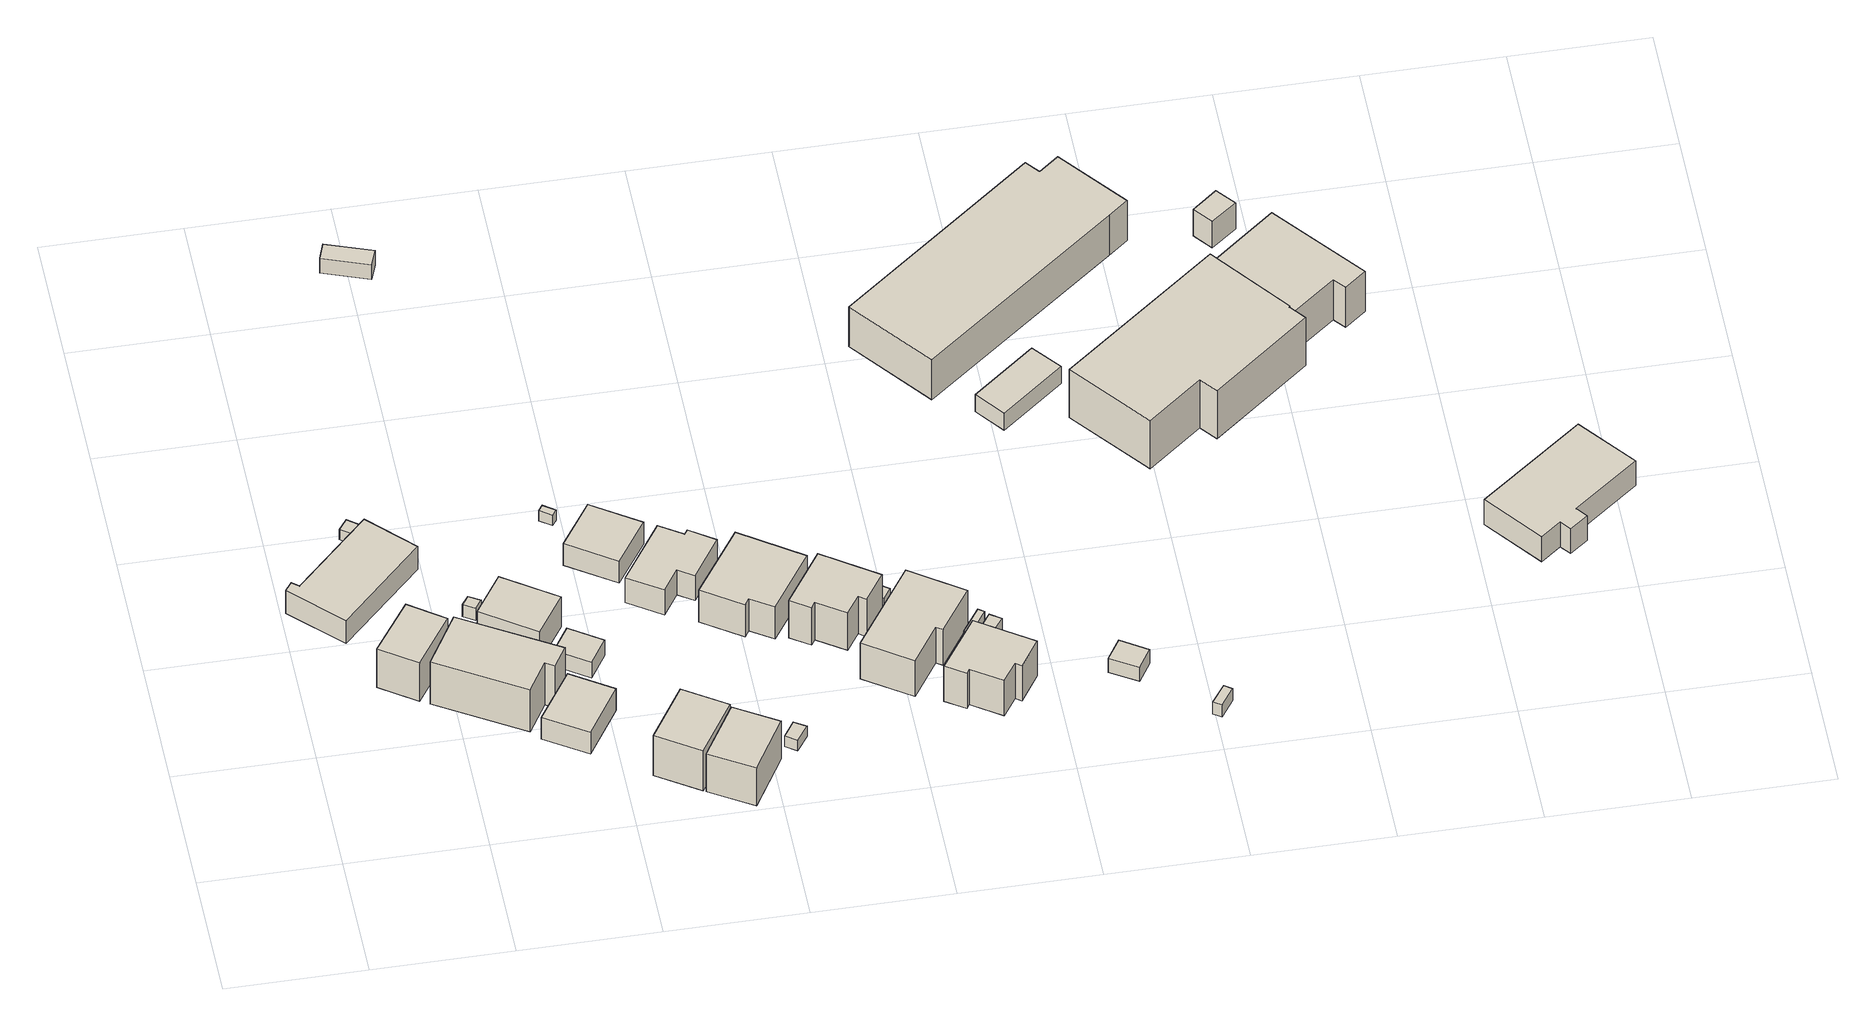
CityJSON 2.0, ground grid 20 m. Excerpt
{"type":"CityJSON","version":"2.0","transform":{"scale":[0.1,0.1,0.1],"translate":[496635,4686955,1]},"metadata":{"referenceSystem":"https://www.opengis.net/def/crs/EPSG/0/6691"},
"CityObjects":{
"building1":{"type":"Building","attributes":{"usage":"452","yearOfConstruction":1997,"measuredHeight":4.8,"storeysAboveGround":1,"storeysBelowGround":9999,"BuildingDetailAttribute.siteArea":493,"BuildingDetailAttribute.totalFloorArea":142,"BuildingDetailAttribute.buildingFootprintArea":142,"BuildingDetailAttribute.buildingRoofEdgeArea":151.8,"BuildingDetailAttribute.buildingStructureOrgType":"1","BuildingDetailAttribute.fireproofStructureType":"1003","BuildingDetailAttribute.urbanPlanType":"21","BuildingDetailAttribute.areaClassificationType":"22","BuildingDetailAttribute.districtsAndZonesType":"9","BuildingDetailAttribute.landUseType":"261","BuildingDetailAttribute.buildingCoverageRate":29,"BuildingDetailAttribute.floorAreaRate":29,"BuildingDetailAttribute.specifiedBuildingCoverageRate":80,"BuildingDetailAttribute.specifiedFloorAreaRate":200,"BuildingDetailAttribute.surveyYear":2018,"TsunamiRiskAttribute.description":"1","TsunamiRiskAttribute.rank":"3","TsunamiRiskAttribute.depth":3.59,"BuildingIDAttribute.prefecture":"01","BuildingIDAttribute.city":"01205","RealEstateIDAttribute.realEstateIDOfBuilding":"4302001111905-0000","RealEstateIDAttribute.numberOfRealEstateIDOfLand":2,"RealEstateIDAttribute.realEstateIDOfLand":"4302000111803-0000","RealEstateIDAttribute.matchingScore":93},"geometry":[{"type":"Solid","lod":"1","boundaries":[[[[0,1,2,3,4,5]],[[4,6,7,5]],[[3,8,6,4]],[[2,9,8,3]],[[1,10,9,2]],[[0,11,10,1]],[[5,7,11,0]],[[6,8,9,10,11,7]]]]}]},
"building2":{"type":"Building","attributes":{"usage":"411","yearOfConstruction":1995,"measuredHeight":7.7,"storeysAboveGround":2,"storeysBelowGround":9999,"BuildingDetailAttribute.siteArea":81,"BuildingDetailAttribute.totalFloorArea":105,"BuildingDetailAttribute.buildingFootprintArea":46,"BuildingDetailAttribute.buildingRoofEdgeArea":58.1,"BuildingDetailAttribute.buildingStructureOrgType":"1","BuildingDetailAttribute.fireproofStructureType":"1003","BuildingDetailAttribute.urbanPlanType":"21","BuildingDetailAttribute.areaClassificationType":"22","BuildingDetailAttribute.districtsAndZonesType":"9","BuildingDetailAttribute.landUseType":"261","BuildingDetailAttribute.buildingCoverageRate":57,"BuildingDetailAttribute.floorAreaRate":130,"BuildingDetailAttribute.specifiedBuildingCoverageRate":80,"BuildingDetailAttribute.specifiedFloorAreaRate":200,"BuildingDetailAttribute.surveyYear":2018,"TsunamiRiskAttribute.description":"1","TsunamiRiskAttribute.rank":"3","TsunamiRiskAttribute.depth":3.52,"BuildingIDAttribute.prefecture":"01","BuildingIDAttribute.city":"01205","RealEstateIDAttribute.realEstateIDOfBuilding":"4302001103493-0000","RealEstateIDAttribute.numberOfRealEstateIDOfLand":1,"RealEstateIDAttribute.realEstateIDOfLand":"4302000111774-0000","RealEstateIDAttribute.matchingScore":90},"geometry":[{"type":"Solid","lod":"1","boundaries":[[[[12,13,14,15]],[[14,16,17,15]],[[13,18,16,14]],[[12,19,18,13]],[[15,17,19,12]],[[16,18,19,17]]]]}]},
"building3":{"type":"Building","attributes":{"usage":"461","yearOfConstruction":"0001","measuredHeight":-9999,"storeysAboveGround":9999,"storeysBelowGround":9999,"BuildingDetailAttribute.siteArea":-9999,"BuildingDetailAttribute.totalFloorArea":-9999,"BuildingDetailAttribute.buildingFootprintArea":-9999,"BuildingDetailAttribute.buildingRoofEdgeArea":-9999,"BuildingDetailAttribute.buildingStructureOrgType":"9","BuildingDetailAttribute.fireproofStructureType":"1011","BuildingDetailAttribute.urbanPlanType":"21","BuildingDetailAttribute.areaClassificationType":"22","BuildingDetailAttribute.districtsAndZonesType":"99","BuildingDetailAttribute.landUseType":"231","BuildingDetailAttribute.buildingCoverageRate":-9999,"BuildingDetailAttribute.floorAreaRate":-9999,"BuildingDetailAttribute.specifiedBuildingCoverageRate":-9999,"BuildingDetailAttribute.specifiedFloorAreaRate":-9999,"BuildingDetailAttribute.surveyYear":2018,"TsunamiRiskAttribute.description":"1","TsunamiRiskAttribute.rank":"3","TsunamiRiskAttribute.depth":3.57,"BuildingIDAttribute.prefecture":"01","BuildingIDAttribute.city":"01205"},"geometry":[{"type":"Solid","lod":"1","boundaries":[[[[20,21,22,23]],[[22,24,25,23]],[[21,26,24,22]],[[20,27,26,21]],[[23,25,27,20]],[[24,26,27,25]]]]}]},
"building4":{"type":"Building","attributes":{"usage":"413","yearOfConstruction":1967,"measuredHeight":9.4,"storeysAboveGround":1,"storeysBelowGround":9999,"BuildingDetailAttribute.siteArea":169,"BuildingDetailAttribute.totalFloorArea":74,"BuildingDetailAttribute.buildingFootprintArea":74,"BuildingDetailAttribute.buildingRoofEdgeArea":135.1,"BuildingDetailAttribute.buildingStructureOrgType":"1","BuildingDetailAttribute.fireproofStructureType":"1003","BuildingDetailAttribute.urbanPlanType":"21","BuildingDetailAttribute.areaClassificationType":"22","BuildingDetailAttribute.districtsAndZonesType":"9","BuildingDetailAttribute.landUseType":"261","BuildingDetailAttribute.buildingCoverageRate":44,"BuildingDetailAttribute.floorAreaRate":44,"BuildingDetailAttribute.specifiedBuildingCoverageRate":80,"BuildingDetailAttribute.specifiedFloorAreaRate":200,"BuildingDetailAttribute.surveyYear":2018,"TsunamiRiskAttribute.description":"1","TsunamiRiskAttribute.rank":"3","TsunamiRiskAttribute.depth":3.55,"BuildingIDAttribute.prefecture":"01","BuildingIDAttribute.city":"01205","RealEstateIDAttribute.realEstateIDOfBuilding":"4302000108445-0000","RealEstateIDAttribute.numberOfRealEstateIDOfLand":66,"RealEstateIDAttribute.realEstateIDOfLand":"4302000111751-0000","RealEstateIDAttribute.matchingScore":67},"geometry":[{"type":"Solid","lod":"1","boundaries":[[[[28,29,30,31,32,33]],[[32,34,35,33]],[[31,36,34,32]],[[30,37,36,31]],[[29,38,37,30]],[[28,39,38,29]],[[33,35,39,28]],[[34,36,37,38,39,35]]]]}]},
"building5":{"type":"Building","attributes":{"usage":"461","yearOfConstruction":"0001","measuredHeight":2.6,"storeysAboveGround":9999,"storeysBelowGround":9999,"BuildingDetailAttribute.siteArea":-9999,"BuildingDetailAttribute.totalFloorArea":-9999,"BuildingDetailAttribute.buildingFootprintArea":-9999,"BuildingDetailAttribute.buildingRoofEdgeArea":-9999,"BuildingDetailAttribute.buildingStructureOrgType":"9","BuildingDetailAttribute.fireproofStructureType":"1011","BuildingDetailAttribute.urbanPlanType":"21","BuildingDetailAttribute.areaClassificationType":"22","BuildingDetailAttribute.districtsAndZonesType":"99","BuildingDetailAttribute.landUseType":"231","BuildingDetailAttribute.buildingCoverageRate":-9999,"BuildingDetailAttribute.floorAreaRate":-9999,"BuildingDetailAttribute.specifiedBuildingCoverageRate":-9999,"BuildingDetailAttribute.specifiedFloorAreaRate":-9999,"BuildingDetailAttribute.surveyYear":2018,"TsunamiRiskAttribute.description":"1","TsunamiRiskAttribute.rank":"3","TsunamiRiskAttribute.depth":3.59,"BuildingIDAttribute.prefecture":"01","BuildingIDAttribute.city":"01205"},"geometry":[{"type":"Solid","lod":"1","boundaries":[[[[40,41,42,43]],[[42,44,45,43]],[[41,46,44,42]],[[40,47,46,41]],[[43,45,47,40]],[[44,46,47,45]]]]}]},
"building6":{"type":"Building","attributes":{"usage":"431","yearOfConstruction":1971,"measuredHeight":5.7,"storeysAboveGround":1,"storeysBelowGround":9999,"BuildingDetailAttribute.siteArea":84,"BuildingDetailAttribute.totalFloorArea":67,"BuildingDetailAttribute.buildingFootprintArea":67,"BuildingDetailAttribute.buildingRoofEdgeArea":62.6,"BuildingDetailAttribute.buildingStructureOrgType":"3","BuildingDetailAttribute.fireproofStructureType":"1001","BuildingDetailAttribute.urbanPlanType":"21","BuildingDetailAttribute.areaClassificationType":"22","BuildingDetailAttribute.districtsAndZonesType":"9","BuildingDetailAttribute.landUseType":"261","BuildingDetailAttribute.buildingCoverageRate":80,"BuildingDetailAttribute.floorAreaRate":80,"BuildingDetailAttribute.specifiedBuildingCoverageRate":80,"BuildingDetailAttribute.specifiedFloorAreaRate":200,"BuildingDetailAttribute.surveyYear":2018,"TsunamiRiskAttribute.description":"1","TsunamiRiskAttribute.rank":"3","TsunamiRiskAttribute.depth":3.41,"BuildingIDAttribute.prefecture":"01","BuildingIDAttribute.city":"01205"},"geometry":[{"type":"Solid","lod":"1","boundaries":[[[[48,49,50,51]],[[50,52,53,51]],[[49,54,52,50]],[[48,55,54,49]],[[51,53,55,48]],[[52,54,55,53]]]]}]},
"building7":{"type":"Building","attributes":{"usage":"461","yearOfConstruction":"0001","measuredHeight":6.2,"storeysAboveGround":9999,"storeysBelowGround":9999,"BuildingDetailAttribute.siteArea":-9999,"BuildingDetailAttribute.totalFloorArea":-9999,"BuildingDetailAttribute.buildingFootprintArea":-9999,"BuildingDetailAttribute.buildingRoofEdgeArea":-9999,"BuildingDetailAttribute.buildingStructureOrgType":"9","BuildingDetailAttribute.fireproofStructureType":"1011","BuildingDetailAttribute.urbanPlanType":"21","BuildingDetailAttribute.areaClassificationType":"22","BuildingDetailAttribute.districtsAndZonesType":"99","BuildingDetailAttribute.landUseType":"231","BuildingDetailAttribute.buildingCoverageRate":-9999,"BuildingDetailAttribute.floorAreaRate":-9999,"BuildingDetailAttribute.specifiedBuildingCoverageRate":-9999,"BuildingDetailAttribute.specifiedFloorAreaRate":-9999,"BuildingDetailAttribute.surveyYear":2018,"TsunamiRiskAttribute.description":"1","TsunamiRiskAttribute.rank":"3","TsunamiRiskAttribute.depth":3.51,"BuildingIDAttribute.prefecture":"01","BuildingIDAttribute.city":"01205"},"geometry":[{"type":"Solid","lod":"1","boundaries":[[[[56,57,58,59]],[[58,60,61,59]],[[57,62,60,58]],[[56,63,62,57]],[[59,61,63,56]],[[60,62,63,61]]]]}]},
"building8":{"type":"Building","attributes":{"usage":"461","yearOfConstruction":"0001","measuredHeight":3.1,"storeysAboveGround":9999,"storeysBelowGround":9999,"BuildingDetailAttribute.siteArea":-9999,"BuildingDetailAttribute.totalFloorArea":-9999,"BuildingDetailAttribute.buildingFootprintArea":-9999,"BuildingDetailAttribute.buildingRoofEdgeArea":-9999,"BuildingDetailAttribute.buildingStructureOrgType":"9","BuildingDetailAttribute.fireproofStructureType":"1011","BuildingDetailAttribute.urbanPlanType":"21","BuildingDetailAttribute.areaClassificationType":"22","BuildingDetailAttribute.districtsAndZonesType":"99","BuildingDetailAttribute.landUseType":"231","BuildingDetailAttribute.buildingCoverageRate":-9999,"BuildingDetailAttribute.floorAreaRate":-9999,"BuildingDetailAttribute.specifiedBuildingCoverageRate":-9999,"BuildingDetailAttribute.specifiedFloorAreaRate":-9999,"BuildingDetailAttribute.surveyYear":2018,"TsunamiRiskAttribute.description":"1","TsunamiRiskAttribute.rank":"3","TsunamiRiskAttribute.depth":3.65,"BuildingIDAttribute.prefecture":"01","BuildingIDAttribute.city":"01205"},"geometry":[{"type":"Solid","lod":"1","boundaries":[[[[64,65,66,67]],[[66,68,69,67]],[[65,70,68,66]],[[64,71,70,65]],[[67,69,71,64]],[[68,70,71,69]]]]}]},
"building9":{"type":"Building","attributes":{"usage":"413","yearOfConstruction":1967,"measuredHeight":9.7,"storeysAboveGround":2,"storeysBelowGround":9999,"BuildingDetailAttribute.siteArea":82,"BuildingDetailAttribute.totalFloorArea":132,"BuildingDetailAttribute.buildingFootprintArea":66,"BuildingDetailAttribute.buildingRoofEdgeArea":68.8,"BuildingDetailAttribute.buildingStructureOrgType":"1","BuildingDetailAttribute.fireproofStructureType":"1003","BuildingDetailAttribute.urbanPlanType":"21","BuildingDetailAttribute.areaClassificationType":"22","BuildingDetailAttribute.districtsAndZonesType":"9","BuildingDetailAttribute.landUseType":"261","BuildingDetailAttribute.buildingCoverageRate":80,"BuildingDetailAttribute.floorAreaRate":161,"BuildingDetailAttribute.specifiedBuildingCoverageRate":80,"BuildingDetailAttribute.specifiedFloorAreaRate":200,"BuildingDetailAttribute.surveyYear":2018,"TsunamiRiskAttribute.description":"1","TsunamiRiskAttribute.rank":"3","TsunamiRiskAttribute.depth":3.73,"LandSlideRiskAttribute.description":"1","LandSlideRiskAttribute.areaType":"1","BuildingIDAttribute.prefecture":"01","BuildingIDAttribute.city":"01205","RealEstateIDAttribute.realEstateIDOfBuilding":"4302000108461-0000","RealEstateIDAttribute.numberOfRealEstateIDOfLand":1,"RealEstateIDAttribute.realEstateIDOfLand":"4302000111779-0000","RealEstateIDAttribute.matchingScore":90},"geometry":[{"type":"Solid","lod":"1","boundaries":[[[[72,73,74,75]],[[74,76,77,75]],[[73,78,76,74]],[[72,79,78,73]],[[75,77,79,72]],[[76,78,79,77]]]]}]},
"building10":{"type":"Building","attributes":{"usage":"461","yearOfConstruction":"0001","measuredHeight":2.9,"storeysAboveGround":9999,"storeysBelowGround":9999,"BuildingDetailAttribute.siteArea":-9999,"BuildingDetailAttribute.totalFloorArea":-9999,"BuildingDetailAttribute.buildingFootprintArea":-9999,"BuildingDetailAttribute.buildingRoofEdgeArea":-9999,"BuildingDetailAttribute.buildingStructureOrgType":"9","BuildingDetailAttribute.fireproofStructureType":"1011","BuildingDetailAttribute.urbanPlanType":"21","BuildingDetailAttribute.areaClassificationType":"22","BuildingDetailAttribute.districtsAndZonesType":"99","BuildingDetailAttribute.landUseType":"231","BuildingDetailAttribute.buildingCoverageRate":-9999,"BuildingDetailAttribute.floorAreaRate":-9999,"BuildingDetailAttribute.specifiedBuildingCoverageRate":-9999,"BuildingDetailAttribute.specifiedFloorAreaRate":-9999,"BuildingDetailAttribute.surveyYear":2018,"TsunamiRiskAttribute.description":"1","TsunamiRiskAttribute.rank":"3","TsunamiRiskAttribute.depth":3.77,"BuildingIDAttribute.prefecture":"01","BuildingIDAttribute.city":"01205"},"geometry":[{"type":"Solid","lod":"1","boundaries":[[[[80,81,82,83]],[[82,84,85,83]],[[81,86,84,82]],[[80,87,86,81]],[[83,85,87,80]],[[84,86,87,85]]]]}]},
"building11":{"type":"Building","attributes":{"usage":"461","yearOfConstruction":"0001","measuredHeight":-9999,"storeysAboveGround":9999,"storeysBelowGround":9999,"BuildingDetailAttribute.siteArea":-9999,"BuildingDetailAttribute.totalFloorArea":-9999,"BuildingDetailAttribute.buildingFootprintArea":-9999,"BuildingDetailAttribute.buildingRoofEdgeArea":-9999,"BuildingDetailAttribute.buildingStructureOrgType":"9","BuildingDetailAttribute.fireproofStructureType":"1011","BuildingDetailAttribute.urbanPlanType":"21","BuildingDetailAttribute.areaClassificationType":"22","BuildingDetailAttribute.districtsAndZonesType":"99","BuildingDetailAttribute.landUseType":"231","BuildingDetailAttribute.buildingCoverageRate":-9999,"BuildingDetailAttribute.floorAreaRate":-9999,"BuildingDetailAttribute.specifiedBuildingCoverageRate":-9999,"BuildingDetailAttribute.specifiedFloorAreaRate":-9999,"BuildingDetailAttribute.surveyYear":2018,"TsunamiRiskAttribute.description":"1","TsunamiRiskAttribute.rank":"3","TsunamiRiskAttribute.depth":3.43,"BuildingIDAttribute.prefecture":"01","BuildingIDAttribute.city":"01205"},"geometry":[{"type":"Solid","lod":"1","boundaries":[[[[88,89,90,91]],[[90,92,93,91]],[[89,94,92,90]],[[88,95,94,89]],[[91,93,95,88]],[[92,94,95,93]]]]}]},
"building12":{"type":"Building","attributes":{"usage":"414","yearOfConstruction":1966,"measuredHeight":9.7,"storeysAboveGround":2,"storeysBelowGround":9999,"BuildingDetailAttribute.siteArea":72,"BuildingDetailAttribute.totalFloorArea":104,"BuildingDetailAttribute.buildingFootprintArea":52,"BuildingDetailAttribute.buildingRoofEdgeArea":67.3,"BuildingDetailAttribute.buildingStructureOrgType":"1","BuildingDetailAttribute.fireproofStructureType":"1003","BuildingDetailAttribute.urbanPlanType":"21","BuildingDetailAttribute.areaClassificationType":"22","BuildingDetailAttribute.districtsAndZonesType":"9","BuildingDetailAttribute.landUseType":"261","BuildingDetailAttribute.buildingCoverageRate":72,"BuildingDetailAttribute.floorAreaRate":144,"BuildingDetailAttribute.specifiedBuildingCoverageRate":80,"BuildingDetailAttribute.specifiedFloorAreaRate":200,"BuildingDetailAttribute.surveyYear":2018,"TsunamiRiskAttribute.description":"1","TsunamiRiskAttribute.rank":"3","TsunamiRiskAttribute.depth":3.54,"LandSlideRiskAttribute.description":"1","LandSlideRiskAttribute.areaType":"1","BuildingIDAttribute.prefecture":"01","BuildingIDAttribute.city":"01205","RealEstateIDAttribute.realEstateIDOfBuilding":"4302000108462-0000","RealEstateIDAttribute.numberOfRealEstateIDOfLand":1,"RealEstateIDAttribute.realEstateIDOfLand":"4302000111780-0000","RealEstateIDAttribute.matchingScore":92},"geometry":[{"type":"Solid","lod":"1","boundaries":[[[[96,97,98,99]],[[98,100,101,99]],[[97,102,100,98]],[[96,103,102,97]],[[99,101,103,96]],[[100,102,103,101]]]]}]},
"building13":{"type":"Building","attributes":{"usage":"411","yearOfConstruction":2002,"measuredHeight":4.7,"storeysAboveGround":1,"storeysBelowGround":9999,"BuildingDetailAttribute.siteArea":179,"BuildingDetailAttribute.totalFloorArea":67,"BuildingDetailAttribute.buildingFootprintArea":82,"BuildingDetailAttribute.buildingRoofEdgeArea":65.6,"BuildingDetailAttribute.buildingStructureOrgType":"1","BuildingDetailAttribute.fireproofStructureType":"1003","BuildingDetailAttribute.urbanPlanType":"21","BuildingDetailAttribute.areaClassificationType":"22","BuildingDetailAttribute.districtsAndZonesType":"9","BuildingDetailAttribute.landUseType":"261","BuildingDetailAttribute.buildingCoverageRate":46,"BuildingDetailAttribute.floorAreaRate":37,"BuildingDetailAttribute.specifiedBuildingCoverageRate":-9999,"BuildingDetailAttribute.specifiedFloorAreaRate":-9999,"BuildingDetailAttribute.surveyYear":2018,"TsunamiRiskAttribute.description":"1","TsunamiRiskAttribute.rank":"3","TsunamiRiskAttribute.depth":3.43,"BuildingIDAttribute.prefecture":"01","BuildingIDAttribute.city":"01205","RealEstateIDAttribute.realEstateIDOfBuilding":"4302001129293-0000","RealEstateIDAttribute.numberOfRealEstateIDOfLand":1,"RealEstateIDAttribute.realEstateIDOfLand":"4302001123901-0000","RealEstateIDAttribute.matchingScore":91},"geometry":[{"type":"Solid","lod":"1","boundaries":[[[[104,105,106,107]],[[106,108,109,107]],[[105,110,108,106]],[[104,111,110,105]],[[107,109,111,104]],[[108,110,111,109]]]]}]},
"building14":{"type":"Building","attributes":{"usage":"411","yearOfConstruction":2002,"measuredHeight":5.7,"storeysAboveGround":1,"storeysBelowGround":9999,"BuildingDetailAttribute.siteArea":186,"BuildingDetailAttribute.totalFloorArea":74,"BuildingDetailAttribute.buildingFootprintArea":75,"BuildingDetailAttribute.buildingRoofEdgeArea":82.1,"BuildingDetailAttribute.buildingStructureOrgType":"1","BuildingDetailAttribute.fireproofStructureType":"1003","BuildingDetailAttribute.urbanPlanType":"21","BuildingDetailAttribute.areaClassificationType":"22","BuildingDetailAttribute.districtsAndZonesType":"9","BuildingDetailAttribute.landUseType":"261","BuildingDetailAttribute.buildingCoverageRate":40,"BuildingDetailAttribute.floorAreaRate":40,"BuildingDetailAttribute.specifiedBuildingCoverageRate":-9999,"BuildingDetailAttribute.specifiedFloorAreaRate":-9999,"BuildingDetailAttribute.surveyYear":2018,"TsunamiRiskAttribute.description":"1","TsunamiRiskAttribute.rank":"3","TsunamiRiskAttribute.depth":3.44,"BuildingIDAttribute.prefecture":"01","BuildingIDAttribute.city":"01205","RealEstateIDAttribute.realEstateIDOfBuilding":"4302001128676-0000","RealEstateIDAttribute.numberOfRealEstateIDOfLand":1,"RealEstateIDAttribute.realEstateIDOfLand":"4302001125751-0000","RealEstateIDAttribute.matchingScore":94},"geometry":[{"type":"Solid","lod":"1","boundaries":[[[[112,113,114,115,116,117,118,119]],[[118,120,121,119]],[[117,122,120,118]],[[116,123,122,117]],[[115,124,123,116]],[[114,125,124,115]],[[113,126,125,114]],[[112,127,126,113]],[[119,121,127,112]],[[120,122,123,124,125,126,127,121]]]]}]},
"building15":{"type":"Building","attributes":{"usage":"461","yearOfConstruction":"0001","measuredHeight":-9999,"storeysAboveGround":9999,"storeysBelowGround":9999,"BuildingDetailAttribute.siteArea":-9999,"BuildingDetailAttribute.totalFloorArea":-9999,"BuildingDetailAttribute.buildingFootprintArea":-9999,"BuildingDetailAttribute.buildingRoofEdgeArea":-9999,"BuildingDetailAttribute.buildingStructureOrgType":"9","BuildingDetailAttribute.fireproofStructureType":"1011","BuildingDetailAttribute.urbanPlanType":"21","BuildingDetailAttribute.areaClassificationType":"22","BuildingDetailAttribute.districtsAndZonesType":"99","BuildingDetailAttribute.landUseType":"231","BuildingDetailAttribute.buildingCoverageRate":-9999,"BuildingDetailAttribute.floorAreaRate":-9999,"BuildingDetailAttribute.specifiedBuildingCoverageRate":-9999,"BuildingDetailAttribute.specifiedFloorAreaRate":-9999,"BuildingDetailAttribute.surveyYear":2018,"TsunamiRiskAttribute.description":"1","TsunamiRiskAttribute.rank":"3","TsunamiRiskAttribute.depth":3.68,"BuildingIDAttribute.prefecture":"01","BuildingIDAttribute.city":"01205"},"geometry":[{"type":"Solid","lod":"1","boundaries":[[[[128,129,130,131]],[[130,132,133,131]],[[129,134,132,130]],[[128,135,134,129]],[[131,133,135,128]],[[132,134,135,133]]]]}]},
"building16":{"type":"Building","attributes":{"usage":"461","yearOfConstruction":"0001","measuredHeight":3.6,"storeysAboveGround":9999,"storeysBelowGround":9999,"BuildingDetailAttribute.siteArea":-9999,"BuildingDetailAttribute.totalFloorArea":-9999,"BuildingDetailAttribute.buildingFootprintArea":-9999,"BuildingDetailAttribute.buildingRoofEdgeArea":-9999,"BuildingDetailAttribute.buildingStructureOrgType":"9","BuildingDetailAttribute.fireproofStructureType":"1011","BuildingDetailAttribute.urbanPlanType":"21","BuildingDetailAttribute.areaClassificationType":"22","BuildingDetailAttribute.districtsAndZonesType":"99","BuildingDetailAttribute.landUseType":"231","BuildingDetailAttribute.buildingCoverageRate":-9999,"BuildingDetailAttribute.floorAreaRate":-9999,"BuildingDetailAttribute.specifiedBuildingCoverageRate":-9999,"BuildingDetailAttribute.specifiedFloorAreaRate":-9999,"BuildingDetailAttribute.surveyYear":2018,"TsunamiRiskAttribute.description":"1","TsunamiRiskAttribute.rank":"3","TsunamiRiskAttribute.depth":3.53,"BuildingIDAttribute.prefecture":"01","BuildingIDAttribute.city":"01205"},"geometry":[{"type":"Solid","lod":"1","boundaries":[[[[136,137,138,139]],[[138,140,141,139]],[[137,142,140,138]],[[136,143,142,137]],[[139,141,143,136]],[[140,142,143,141]]]]}]},
"building17":{"type":"Building","attributes":{"usage":"411","yearOfConstruction":2002,"measuredHeight":7.8,"storeysAboveGround":2,"storeysBelowGround":9999,"BuildingDetailAttribute.siteArea":235,"BuildingDetailAttribute.totalFloorArea":146,"BuildingDetailAttribute.buildingFootprintArea":107,"BuildingDetailAttribute.buildingRoofEdgeArea":120,"BuildingDetailAttribute.buildingStructureOrgType":"1","BuildingDetailAttribute.fireproofStructureType":"1003","BuildingDetailAttribute.urbanPlanType":"21","BuildingDetailAttribute.areaClassificationType":"22","BuildingDetailAttribute.districtsAndZonesType":"9","BuildingDetailAttribute.landUseType":"261","BuildingDetailAttribute.buildingCoverageRate":46,"BuildingDetailAttribute.floorAreaRate":62,"BuildingDetailAttribute.specifiedBuildingCoverageRate":-9999,"BuildingDetailAttribute.specifiedFloorAreaRate":-9999,"BuildingDetailAttribute.surveyYear":2018,"TsunamiRiskAttribute.description":"1","TsunamiRiskAttribute.rank":"3","TsunamiRiskAttribute.depth":3.43,"BuildingIDAttribute.prefecture":"01","BuildingIDAttribute.city":"01205","RealEstateIDAttribute.realEstateIDOfBuilding":"4302001128809-0000","RealEstateIDAttribute.numberOfRealEstateIDOfLand":1,"RealEstateIDAttribute.realEstateIDOfLand":"4302001123902-0000","RealEstateIDAttribute.matchingScore":96},"geometry":[{"type":"Solid","lod":"1","boundaries":[[[[144,145,146,147,148,149]],[[148,150,151,149]],[[147,152,150,148]],[[146,153,152,147]],[[145,154,153,146]],[[144,155,154,145]],[[149,151,155,144]],[[150,152,153,154,155,151]]]]}]},
"building18":{"type":"Building","attributes":{"usage":"411","yearOfConstruction":2002,"measuredHeight":9.3,"storeysAboveGround":2,"storeysBelowGround":9999,"BuildingDetailAttribute.siteArea":247,"BuildingDetailAttribute.totalFloorArea":100,"BuildingDetailAttribute.buildingFootprintArea":73,"BuildingDetailAttribute.buildingRoofEdgeArea":79.3,"BuildingDetailAttribute.buildingStructureOrgType":"1","BuildingDetailAttribute.fireproofStructureType":"1003","BuildingDetailAttribute.urbanPlanType":"21","BuildingDetailAttribute.areaClassificationType":"22","BuildingDetailAttribute.districtsAndZonesType":"9","BuildingDetailAttribute.landUseType":"261","BuildingDetailAttribute.buildingCoverageRate":30,"BuildingDetailAttribute.floorAreaRate":40,"BuildingDetailAttribute.specifiedBuildingCoverageRate":-9999,"BuildingDetailAttribute.specifiedFloorAreaRate":-9999,"BuildingDetailAttribute.surveyYear":2018,"TsunamiRiskAttribute.description":"1","TsunamiRiskAttribute.rank":"3","TsunamiRiskAttribute.depth":3.37,"BuildingIDAttribute.prefecture":"01","BuildingIDAttribute.city":"01205"},"geometry":[{"type":"Solid","lod":"1","boundaries":[[[[156,157,158,159,160,161,162,163]],[[162,164,165,163]],[[161,166,164,162]],[[160,167,166,161]],[[159,168,167,160]],[[158,169,168,159]],[[157,170,169,158]],[[156,171,170,157]],[[163,165,171,156]],[[164,166,167,168,169,170,171,165]]]]}]},
"building19":{"type":"Building","attributes":{"usage":"412","yearOfConstruction":2002,"measuredHeight":7.4,"storeysAboveGround":2,"storeysBelowGround":9999,"BuildingDetailAttribute.siteArea":260,"BuildingDetailAttribute.totalFloorArea":266,"BuildingDetailAttribute.buildingFootprintArea":138,"BuildingDetailAttribute.buildingRoofEdgeArea":128.3,"BuildingDetailAttribute.buildingStructureOrgType":"1","BuildingDetailAttribute.fireproofStructureType":"1003","BuildingDetailAttribute.urbanPlanType":"21","BuildingDetailAttribute.areaClassificationType":"22","BuildingDetailAttribute.districtsAndZonesType":"9","BuildingDetailAttribute.landUseType":"261","BuildingDetailAttribute.buildingCoverageRate":53,"BuildingDetailAttribute.floorAreaRate":102,"BuildingDetailAttribute.specifiedBuildingCoverageRate":-9999,"BuildingDetailAttribute.specifiedFloorAreaRate":-9999,"BuildingDetailAttribute.surveyYear":2018,"TsunamiRiskAttribute.description":"1","TsunamiRiskAttribute.rank":"3","TsunamiRiskAttribute.depth":3.41,"BuildingIDAttribute.prefecture":"01","BuildingIDAttribute.city":"01205","RealEstateIDAttribute.realEstateIDOfBuilding":"4302001127527-0000","RealEstateIDAttribute.numberOfRealEstateIDOfLand":1,"RealEstateIDAttribute.realEstateIDOfLand":"4302001123904-0000","RealEstateIDAttribute.matchingScore":90},"geometry":[{"type":"Solid","lod":"1","boundaries":[[[[172,173,174,175,176,177]],[[176,178,179,177]],[[175,180,178,176]],[[174,181,180,175]],[[173,182,181,174]],[[172,183,182,173]],[[177,179,183,172]],[[178,180,181,182,183,179]]]]}]},
"building20":{"type":"Building","attributes":{"usage":"461","yearOfConstruction":"0001","measuredHeight":-9999,"storeysAboveGround":9999,"storeysBelowGround":9999,"BuildingDetailAttribute.siteArea":-9999,"BuildingDetailAttribute.totalFloorArea":-9999,"BuildingDetailAttribute.buildingFootprintArea":-9999,"BuildingDetailAttribute.buildingRoofEdgeArea":-9999,"BuildingDetailAttribute.buildingStructureOrgType":"9","BuildingDetailAttribute.fireproofStructureType":"1011","BuildingDetailAttribute.urbanPlanType":"21","BuildingDetailAttribute.areaClassificationType":"22","BuildingDetailAttribute.districtsAndZonesType":"99","BuildingDetailAttribute.landUseType":"231","BuildingDetailAttribute.buildingCoverageRate":-9999,"BuildingDetailAttribute.floorAreaRate":-9999,"BuildingDetailAttribute.specifiedBuildingCoverageRate":-9999,"BuildingDetailAttribute.specifiedFloorAreaRate":-9999,"BuildingDetailAttribute.surveyYear":2018,"TsunamiRiskAttribute.description":"1","TsunamiRiskAttribute.rank":"3","TsunamiRiskAttribute.depth":3.53,"BuildingIDAttribute.prefecture":"01","BuildingIDAttribute.city":"01205"},"geometry":[{"type":"Solid","lod":"1","boundaries":[[[[184,185,186,187]],[[186,188,189,187]],[[185,190,188,186]],[[184,191,190,185]],[[187,189,191,184]],[[188,190,191,189]]]]}]},
"building21":{"type":"Building","attributes":{"usage":"411","yearOfConstruction":2002,"measuredHeight":9.4,"storeysAboveGround":2,"storeysBelowGround":9999,"BuildingDetailAttribute.siteArea":272,"BuildingDetailAttribute.totalFloorArea":100,"BuildingDetailAttribute.buildingFootprintArea":73,"BuildingDetailAttribute.buildingRoofEdgeArea":80.5,"BuildingDetailAttribute.buildingStructureOrgType":"1","BuildingDetailAttribute.fireproofStructureType":"1003","BuildingDetailAttribute.urbanPlanType":"21","BuildingDetailAttribute.areaClassificationType":"22","BuildingDetailAttribute.districtsAndZonesType":"9","BuildingDetailAttribute.landUseType":"261","BuildingDetailAttribute.buildingCoverageRate":27,"BuildingDetailAttribute.floorAreaRate":37,"BuildingDetailAttribute.specifiedBuildingCoverageRate":-9999,"BuildingDetailAttribute.specifiedFloorAreaRate":-9999,"BuildingDetailAttribute.surveyYear":2018,"TsunamiRiskAttribute.description":"1","TsunamiRiskAttribute.rank":"3","TsunamiRiskAttribute.depth":3.51,"BuildingIDAttribute.prefecture":"01","BuildingIDAttribute.city":"01205","RealEstateIDAttribute.realEstateIDOfBuilding":"4302001128361-0000","RealEstateIDAttribute.numberOfRealEstateIDOfLand":1,"RealEstateIDAttribute.realEstateIDOfLand":"4302001123905-0000","RealEstateIDAttribute.matchingScore":94},"geometry":[{"type":"Solid","lod":"1","boundaries":[[[[192,193,194,195,196,197,198,199]],[[198,200,201,199]],[[197,202,200,198]],[[196,203,202,197]],[[195,204,203,196]],[[194,205,204,195]],[[193,206,205,194]],[[192,207,206,193]],[[199,201,207,192]],[[200,202,203,204,205,206,207,201]]]]}]},
"building22":{"type":"Building","attributes":{"usage":"461","yearOfConstruction":"0001","measuredHeight":2.5,"storeysAboveGround":9999,"storeysBelowGround":9999,"BuildingDetailAttribute.siteArea":-9999,"BuildingDetailAttribute.totalFloorArea":-9999,"BuildingDetailAttribute.buildingFootprintArea":-9999,"BuildingDetailAttribute.buildingRoofEdgeArea":-9999,"BuildingDetailAttribute.buildingStructureOrgType":"9","BuildingDetailAttribute.fireproofStructureType":"1011","BuildingDetailAttribute.urbanPlanType":"21","BuildingDetailAttribute.areaClassificationType":"22","BuildingDetailAttribute.districtsAndZonesType":"99","BuildingDetailAttribute.landUseType":"231","BuildingDetailAttribute.buildingCoverageRate":-9999,"BuildingDetailAttribute.floorAreaRate":-9999,"BuildingDetailAttribute.specifiedBuildingCoverageRate":-9999,"BuildingDetailAttribute.specifiedFloorAreaRate":-9999,"BuildingDetailAttribute.surveyYear":2018,"TsunamiRiskAttribute.description":"1","TsunamiRiskAttribute.rank":"3","TsunamiRiskAttribute.depth":3.5,"BuildingIDAttribute.prefecture":"01","BuildingIDAttribute.city":"01205"},"geometry":[{"type":"Solid","lod":"1","boundaries":[[[[208,209,210,211]],[[210,212,213,211]],[[209,214,212,210]],[[208,215,214,209]],[[211,213,215,208]],[[212,214,215,213]]]]}]},
"building23":{"type":"Building","attributes":{"usage":"461","yearOfConstruction":"0001","measuredHeight":2.6,"storeysAboveGround":9999,"storeysBelowGround":9999,"BuildingDetailAttribute.siteArea":-9999,"BuildingDetailAttribute.totalFloorArea":-9999,"BuildingDetailAttribute.buildingFootprintArea":-9999,"BuildingDetailAttribute.buildingRoofEdgeArea":-9999,"BuildingDetailAttribute.buildingStructureOrgType":"9","BuildingDetailAttribute.fireproofStructureType":"1011","BuildingDetailAttribute.urbanPlanType":"21","BuildingDetailAttribute.areaClassificationType":"22","BuildingDetailAttribute.districtsAndZonesType":"99","BuildingDetailAttribute.landUseType":"231","BuildingDetailAttribute.buildingCoverageRate":-9999,"BuildingDetailAttribute.floorAreaRate":-9999,"BuildingDetailAttribute.specifiedBuildingCoverageRate":-9999,"BuildingDetailAttribute.specifiedFloorAreaRate":-9999,"BuildingDetailAttribute.surveyYear":2018,"TsunamiRiskAttribute.description":"1","TsunamiRiskAttribute.rank":"3","TsunamiRiskAttribute.depth":3.5,"BuildingIDAttribute.prefecture":"01","BuildingIDAttribute.city":"01205"},"geometry":[{"type":"Solid","lod":"1","boundaries":[[[[216,217,218,219]],[[218,220,221,219]],[[217,222,220,218]],[[216,223,222,217]],[[219,221,223,216]],[[220,222,223,221]]]]}]},
"building24":{"type":"Building","attributes":{"usage":"461","yearOfConstruction":"0001","measuredHeight":3.6,"storeysAboveGround":9999,"storeysBelowGround":9999,"BuildingDetailAttribute.siteArea":-9999,"BuildingDetailAttribute.totalFloorArea":-9999,"BuildingDetailAttribute.buildingFootprintArea":-9999,"BuildingDetailAttribute.buildingRoofEdgeArea":-9999,"BuildingDetailAttribute.buildingStructureOrgType":"9","BuildingDetailAttribute.fireproofStructureType":"1011","BuildingDetailAttribute.urbanPlanType":"21","BuildingDetailAttribute.areaClassificationType":"22","BuildingDetailAttribute.districtsAndZonesType":"99","BuildingDetailAttribute.landUseType":"231","BuildingDetailAttribute.buildingCoverageRate":-9999,"BuildingDetailAttribute.floorAreaRate":-9999,"BuildingDetailAttribute.specifiedBuildingCoverageRate":-9999,"BuildingDetailAttribute.specifiedFloorAreaRate":-9999,"BuildingDetailAttribute.surveyYear":2018,"TsunamiRiskAttribute.description":"1","TsunamiRiskAttribute.rank":"3","TsunamiRiskAttribute.depth":3.58,"BuildingIDAttribute.prefecture":"01","BuildingIDAttribute.city":"01205"},"geometry":[{"type":"Solid","lod":"1","boundaries":[[[[224,225,226,227]],[[226,228,229,227]],[[225,230,228,226]],[[224,231,230,225]],[[227,229,231,224]],[[228,230,231,229]]]]}]},
"building25":{"type":"Building","attributes":{"usage":"461","yearOfConstruction":"0001","measuredHeight":2.6,"storeysAboveGround":9999,"storeysBelowGround":9999,"BuildingDetailAttribute.siteArea":-9999,"BuildingDetailAttribute.totalFloorArea":-9999,"BuildingDetailAttribute.buildingFootprintArea":-9999,"BuildingDetailAttribute.buildingRoofEdgeArea":-9999,"BuildingDetailAttribute.buildingStructureOrgType":"9","BuildingDetailAttribute.fireproofStructureType":"1011","BuildingDetailAttribute.urbanPlanType":"21","BuildingDetailAttribute.areaClassificationType":"22","BuildingDetailAttribute.districtsAndZonesType":"99","BuildingDetailAttribute.landUseType":"231","BuildingDetailAttribute.buildingCoverageRate":-9999,"BuildingDetailAttribute.floorAreaRate":-9999,"BuildingDetailAttribute.specifiedBuildingCoverageRate":-9999,"BuildingDetailAttribute.specifiedFloorAreaRate":-9999,"BuildingDetailAttribute.surveyYear":2018,"TsunamiRiskAttribute.description":"1","TsunamiRiskAttribute.rank":"3","TsunamiRiskAttribute.depth":3.47,"BuildingIDAttribute.prefecture":"01","BuildingIDAttribute.city":"01205"},"geometry":[{"type":"Solid","lod":"1","boundaries":[[[[232,233,234,235]],[[234,236,237,235]],[[233,238,236,234]],[[232,239,238,233]],[[235,237,239,232]],[[236,238,239,237]]]]}]},
"building26":{"type":"Building","attributes":{"usage":"461","yearOfConstruction":"0001","measuredHeight":3.6,"storeysAboveGround":9999,"storeysBelowGround":9999,"BuildingDetailAttribute.siteArea":-9999,"BuildingDetailAttribute.totalFloorArea":-9999,"BuildingDetailAttribute.buildingFootprintArea":-9999,"BuildingDetailAttribute.buildingRoofEdgeArea":-9999,"BuildingDetailAttribute.buildingStructureOrgType":"9","BuildingDetailAttribute.fireproofStructureType":"1011","BuildingDetailAttribute.urbanPlanType":"21","BuildingDetailAttribute.areaClassificationType":"22","BuildingDetailAttribute.districtsAndZonesType":"99","BuildingDetailAttribute.landUseType":"231","BuildingDetailAttribute.buildingCoverageRate":-9999,"BuildingDetailAttribute.floorAreaRate":-9999,"BuildingDetailAttribute.specifiedBuildingCoverageRate":-9999,"BuildingDetailAttribute.specifiedFloorAreaRate":-9999,"BuildingDetailAttribute.surveyYear":2018,"TsunamiRiskAttribute.description":"1","TsunamiRiskAttribute.rank":"3","TsunamiRiskAttribute.depth":3.83,"BuildingIDAttribute.prefecture":"01","BuildingIDAttribute.city":"01205"},"geometry":[{"type":"Solid","lod":"1","boundaries":[[[[240,241,242,243]],[[242,244,245,243]],[[241,246,244,242]],[[240,247,246,241]],[[243,245,247,240]],[[244,246,247,245]]]]}]},
"building27":{"type":"Building","attributes":{"usage":"461","yearOfConstruction":"0001","measuredHeight":10.8,"storeysAboveGround":9999,"storeysBelowGround":9999,"BuildingDetailAttribute.siteArea":-9999,"BuildingDetailAttribute.totalFloorArea":-9999,"BuildingDetailAttribute.buildingFootprintArea":-9999,"BuildingDetailAttribute.buildingRoofEdgeArea":-9999,"BuildingDetailAttribute.buildingStructureOrgType":"9","BuildingDetailAttribute.fireproofStructureType":"1011","BuildingDetailAttribute.urbanPlanType":"21","BuildingDetailAttribute.areaClassificationType":"22","BuildingDetailAttribute.districtsAndZonesType":"99","BuildingDetailAttribute.landUseType":"231","BuildingDetailAttribute.buildingCoverageRate":-9999,"BuildingDetailAttribute.floorAreaRate":-9999,"BuildingDetailAttribute.specifiedBuildingCoverageRate":-9999,"BuildingDetailAttribute.specifiedFloorAreaRate":-9999,"BuildingDetailAttribute.surveyYear":2018,"TsunamiRiskAttribute.description":"1","TsunamiRiskAttribute.rank":"3","TsunamiRiskAttribute.depth":3.84,"BuildingIDAttribute.prefecture":"01","BuildingIDAttribute.city":"01205","RealEstateIDAttribute.realEstateIDOfBuilding":"4302001159588-0000","RealEstateIDAttribute.numberOfRealEstateIDOfLand":1,"RealEstateIDAttribute.realEstateIDOfLand":"4302001112286-0000","RealEstateIDAttribute.matchingScore":90},"geometry":[{"type":"Solid","lod":"1","boundaries":[[[[248,249,250,251,252,253,254]],[[253,255,256,254]],[[252,257,255,253]],[[251,258,257,252]],[[250,259,258,251]],[[249,260,259,250]],[[248,261,260,249]],[[254,256,261,248]],[[255,257,258,259,260,261,256]]]]}]},
"building28":{"type":"Building","attributes":{"usage":"441","yearOfConstruction":2007,"measuredHeight":13,"storeysAboveGround":2,"storeysBelowGround":9999,"BuildingDetailAttribute.siteArea":2517,"BuildingDetailAttribute.totalFloorArea":829,"BuildingDetailAttribute.buildingFootprintArea":627,"BuildingDetailAttribute.buildingRoofEdgeArea":659.1,"BuildingDetailAttribute.buildingStructureOrgType":"2","BuildingDetailAttribute.fireproofStructureType":"1011","BuildingDetailAttribute.urbanPlanType":"21","BuildingDetailAttribute.areaClassificationType":"22","BuildingDetailAttribute.districtsAndZonesType":"12","BuildingDetailAttribute.landUseType":"261","BuildingDetailAttribute.buildingCoverageRate":25,"BuildingDetailAttribute.floorAreaRate":33,"BuildingDetailAttribute.specifiedBuildingCoverageRate":-9999,"BuildingDetailAttribute.specifiedFloorAreaRate":-9999,"BuildingDetailAttribute.surveyYear":2018,"TsunamiRiskAttribute.description":"1","TsunamiRiskAttribute.rank":"3","TsunamiRiskAttribute.depth":3.82,"BuildingIDAttribute.prefecture":"01","BuildingIDAttribute.city":"01205","RealEstateIDAttribute.realEstateIDOfBuilding":"4302001141407-0000","RealEstateIDAttribute.numberOfRealEstateIDOfLand":2,"RealEstateIDAttribute.realEstateIDOfLand":"4302001114313-0000","RealEstateIDAttribute.matchingScore":93},"geometry":[{"type":"Solid","lod":"1","boundaries":[[[[262,263,264,265,266,267,268,269]],[[268,270,271,269]],[[267,272,270,268]],[[266,273,272,267]],[[265,274,273,266]],[[264,275,274,265]],[[263,276,275,264]],[[262,277,276,263]],[[269,271,277,262]],[[270,272,273,274,275,276,277,271]]]]}]},
"building29":{"type":"Building","attributes":{"usage":"441","yearOfConstruction":2012,"measuredHeight":5.5,"storeysAboveGround":1,"storeysBelowGround":9999,"BuildingDetailAttribute.siteArea":-9999,"BuildingDetailAttribute.totalFloorArea":45,"BuildingDetailAttribute.buildingFootprintArea":45,"BuildingDetailAttribute.buildingRoofEdgeArea":45.6,"BuildingDetailAttribute.buildingStructureOrgType":"2","BuildingDetailAttribute.fireproofStructureType":"1002","BuildingDetailAttribute.urbanPlanType":"21","BuildingDetailAttribute.areaClassificationType":"22","BuildingDetailAttribute.districtsAndZonesType":"12","BuildingDetailAttribute.landUseType":"261","BuildingDetailAttribute.buildingCoverageRate":-9999,"BuildingDetailAttribute.floorAreaRate":-9999,"BuildingDetailAttribute.specifiedBuildingCoverageRate":-9999,"BuildingDetailAttribute.specifiedFloorAreaRate":-9999,"BuildingDetailAttribute.surveyYear":2018,"TsunamiRiskAttribute.description":"1","TsunamiRiskAttribute.rank":"3","TsunamiRiskAttribute.depth":4.03,"BuildingIDAttribute.prefecture":"01","BuildingIDAttribute.city":"01205"},"geometry":[{"type":"Solid","lod":"1","boundaries":[[[[278,279,280,281]],[[280,282,283,281]],[[279,284,282,280]],[[278,285,284,279]],[[281,283,285,278]],[[282,284,285,283]]]]}]},
"building30":{"type":"Building","attributes":{"usage":"461","yearOfConstruction":"0001","measuredHeight":10.7,"storeysAboveGround":9999,"storeysBelowGround":9999,"BuildingDetailAttribute.siteArea":-9999,"BuildingDetailAttribute.totalFloorArea":-9999,"BuildingDetailAttribute.buildingFootprintArea":-9999,"BuildingDetailAttribute.buildingRoofEdgeArea":-9999,"BuildingDetailAttribute.buildingStructureOrgType":"9","BuildingDetailAttribute.fireproofStructureType":"1002","BuildingDetailAttribute.urbanPlanType":"21","BuildingDetailAttribute.areaClassificationType":"22","BuildingDetailAttribute.districtsAndZonesType":"99","BuildingDetailAttribute.landUseType":"231","BuildingDetailAttribute.buildingCoverageRate":-9999,"BuildingDetailAttribute.floorAreaRate":-9999,"BuildingDetailAttribute.specifiedBuildingCoverageRate":-9999,"BuildingDetailAttribute.specifiedFloorAreaRate":-9999,"BuildingDetailAttribute.surveyYear":2018,"TsunamiRiskAttribute.description":"1","TsunamiRiskAttribute.rank":"3","TsunamiRiskAttribute.depth":3.82,"BuildingIDAttribute.prefecture":"01","BuildingIDAttribute.city":"01205","RealEstateIDAttribute.realEstateIDOfBuilding":"4302001141406-0000","RealEstateIDAttribute.numberOfRealEstateIDOfLand":2,"RealEstateIDAttribute.realEstateIDOfLand":"4302001114313-0000","RealEstateIDAttribute.matchingScore":92},"geometry":[{"type":"Solid","lod":"1","boundaries":[[[[286,287,288,289,290,291]],[[290,292,293,291]],[[289,294,292,290]],[[288,295,294,289]],[[287,296,295,288]],[[286,297,296,287]],[[291,293,297,286]],[[292,294,295,296,297,293]]]]}]},
"building31":{"type":"Building","attributes":{"usage":"431","yearOfConstruction":2006,"measuredHeight":5,"storeysAboveGround":1,"storeysBelowGround":9999,"BuildingDetailAttribute.siteArea":683,"BuildingDetailAttribute.totalFloorArea":196,"BuildingDetailAttribute.buildingFootprintArea":196,"BuildingDetailAttribute.buildingRoofEdgeArea":202.1,"BuildingDetailAttribute.buildingStructureOrgType":"1","BuildingDetailAttribute.fireproofStructureType":"1003","BuildingDetailAttribute.urbanPlanType":"21","BuildingDetailAttribute.areaClassificationType":"22","BuildingDetailAttribute.districtsAndZonesType":"12","BuildingDetailAttribute.landUseType":"261","BuildingDetailAttribute.buildingCoverageRate":29,"BuildingDetailAttribute.floorAreaRate":29,"BuildingDetailAttribute.specifiedBuildingCoverageRate":-9999,"BuildingDetailAttribute.specifiedFloorAreaRate":-9999,"BuildingDetailAttribute.surveyYear":2018,"TsunamiRiskAttribute.description":"1","TsunamiRiskAttribute.rank":"3","TsunamiRiskAttribute.depth":3.57,"BuildingIDAttribute.prefecture":"01","BuildingIDAttribute.city":"01205","RealEstateIDAttribute.realEstateIDOfBuilding":"4302001139416-0000","RealEstateIDAttribute.numberOfRealEstateIDOfLand":1,"RealEstateIDAttribute.realEstateIDOfLand":"4302001112288-0000","RealEstateIDAttribute.matchingScore":92},"geometry":[{"type":"Solid","lod":"1","boundaries":[[[[298,299,300,301,302,303,304,305]],[[304,306,307,305]],[[303,308,306,304]],[[302,309,308,303]],[[301,310,309,302]],[[300,311,310,301]],[[299,312,311,300]],[[298,313,312,299]],[[305,307,313,298]],[[306,308,309,310,311,312,313,307]]]]}]}
},
"vertices":[
[195,517,10],[76,398,10],[6,468,10],[16,481,10],[26,473,10],[133,580,10],[26,473,54],[133,580,54],[16,481,54],[6,468,54],[76,398,54],[195,517,54],
[154,276,9],[102,312,9],[155,387,9],[206,351,9],[155,387,83],[206,351,83],[102,312,83],[154,276,83],
[117,576,12],[101,588,12],[113,604,12],[129,592,12],[113,604,32],[129,592,32],[101,588,32],[117,576,32],
[318,240,9],[290,194,9],[167,269,9],[213,346,9],[350,263,9],[331,232,9],[350,263,90],[331,232,90],[213,346,90],[167,269,90],[290,194,90],[318,240,90],
[264,423,11],[254,409,11],[238,419,11],[248,433,11],[238,419,34],[248,433,34],[254,409,34],[264,423,34],
[362,139,9],[302,178,9],[351,252,9],[410,213,9],[351,252,51],[410,213,51],[302,178,51],[362,139,51],
[365,377,11],[325,318,11],[249,370,11],[289,429,11],[249,370,69],[289,429,69],[325,318,69],[365,377,69],
[388,276,11],[342,307,11],[367,345,11],[413,314,11],[367,345,41],[413,314,41],[342,307,41],[388,276,41],
[499,46,8],[438,86,8],[489,165,8],[550,125,8],[489,165,85],[550,125,85],[438,86,85],[499,46,85],
[239,1085,9],[230,1059,9],[163,1083,9],[172,1109,9],[163,1083,37],[172,1109,37],[230,1059,37],[239,1085,37],
[393,572,12],[387,563,12],[370,575,12],[376,584,12],[370,575,32],[376,584,32],[387,563,32],[393,572,32],
[564,5,9],[502,43,9],[551,123,9],[612,85,9],[551,123,82],[612,85,82],[502,43,82],[564,5,82],
[456,443,11],[388,489,11],[433,555,11],[501,509,11],[433,555,53],[501,509,53],[388,489,53],[456,443,53],
[517,494,11],[550,472,11],[555,479,11],[591,454,11],[550,393,11],[528,408,11],[505,374,11],[457,406,11],[505,374,59],[457,406,59],[528,408,59],[550,393,59],[591,454,59],[555,479,59],[550,472,59],[517,494,59],
[636,129,11],[653,118,11],[636,94,11],[620,105,11],[636,94,31],[620,105,31],[653,118,31],[636,129,31],
[543,499,12],[536,488,12],[514,504,12],[521,514,12],[514,504,37],[521,514,37],[536,488,37],[543,499,37],
[702,390,11],[643,304,11],[611,325,11],[604,315,11],[548,353,11],[615,450,11],[548,353,73],[615,450,73],[604,315,73],[611,325,73],[643,304,73],[702,390,73],
[715,381,12],[793,327,12],[764,285,12],[754,293,12],[735,265,12],[695,292,12],[689,283,12],[661,302,12],[689,283,84],[661,302,84],[695,292,84],[735,265,84],[754,293,84],[764,285,84],[793,327,84],[715,381,84],
[901,282,11],[856,216,11],[847,222,11],[809,165,11],[742,211,11],[826,334,11],[742,211,80],[826,334,80],[809,165,80],[847,222,80],[856,216,80],[901,282,80],
[808,350,11],[797,333,11],[781,344,11],[792,361,11],[781,344,31],[792,361,31],[797,333,31],[808,350,31],
[898,226,12],[976,173,12],[948,131,12],[940,137,12],[920,108,12],[877,137,12],[873,130,12],[845,149,12],[873,130,80],[845,149,80],[877,137,80],[920,108,80],[940,137,80],[948,131,80],[976,173,80],[898,226,80],
[899,244,11],[890,250,11],[916,287,11],[924,281,11],[916,287,36],[924,281,36],[890,250,36],[899,244,36],
[929,275,11],[945,264,11],[933,248,11],[917,258,11],[933,248,36],[917,258,36],[945,264,36],[929,275,36],
[1110,139,12],[1071,163,12],[1091,194,12],[1129,169,12],[1091,194,39],[1129,169,39],[1071,163,39],[1110,139,39],
[1215,90,12],[1226,82,12],[1207,54,12],[1195,62,12],[1207,54,35],[1195,62,35],[1226,82,35],[1215,90,35],
[1072,746,9],[1105,705,9],[1014,633,9],[982,674,9],[1014,633,42],[982,674,42],[1105,705,42],[1072,746,42],
[1162,1049,8],[1239,952,8],[1210,929,8],[929,707,8],[837,824,8],[1117,1046,8],[1133,1026,8],[1117,1046,85],[1133,1026,85],[837,824,85],[929,707,85],[1210,929,85],[1239,952,85],[1162,1049,85],
[1415,703,9],[1433,680,9],[1292,567,9],[1273,591,9],[1194,528,9],[1104,641,9],[1328,819,9],[1416,705,9],[1328,819,102],[1416,705,102],[1104,641,102],[1194,528,102],[1273,591,102],[1292,567,102],[1433,680,102],[1415,703,102],
[1386,949,6],[1349,920,6],[1328,947,6],[1364,976,6],[1328,947,57],[1364,976,57],[1349,920,57],[1386,949,57],
[1328,819,6],[1426,898,6],[1530,768,6],[1499,743,6],[1485,760,6],[1416,705,6],[1485,760,83],[1416,705,83],[1499,743,83],[1530,768,83],[1426,898,83],[1328,819,83],
[1765,464,8],[1829,383,8],[1735,310,8],[1747,294,8],[1721,274,8],[1709,289,8],[1680,266,8],[1616,348,8],[1680,266,56],[1616,348,56],[1709,289,56],[1721,274,56],[1747,294,56],[1735,310,56],[1829,383,56],[1765,464,56]
]}
